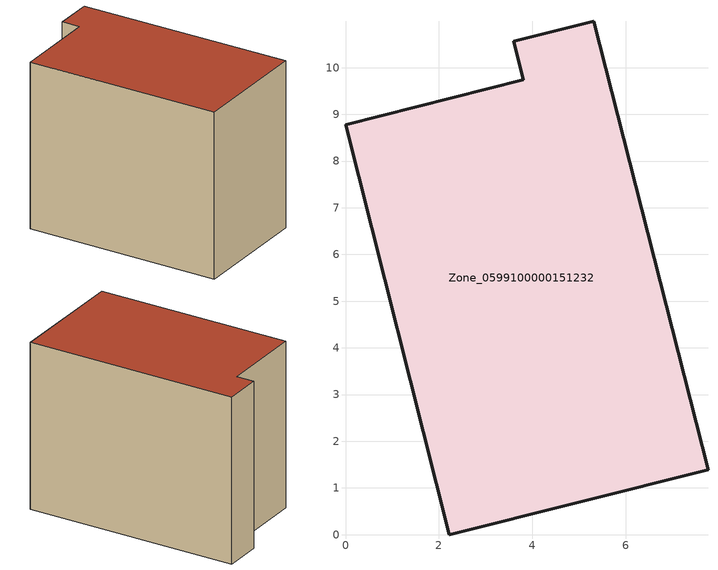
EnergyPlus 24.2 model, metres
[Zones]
Zone_0599100000151232
 floor ground (C_G): 7.76,1.39 2.22,0 0,8.78 3.8,9.74 3.6,10.56 5.31,10.99 z0
 wall outside (C_F): 2.22,0 7.76,1.39 5.31,10.99 3.6,10.56 3.8,9.74 0,8.78 2.22,0 z0:7.8
 roof outside (C_R): 0,8.78 2.22,0 7.76,1.39 5.31,10.99 3.6,10.56 3.8,9.74 z7.8
[BUILDING]
Pand.0599100000151232: North Axis=0; Terrain=City; Loads Convergence Tolerance Value=0.04; Temperature Convergence Tolerance Value=0.4; Solar Distribution=FullExterior; Maximum Number of Warmup Days=25; Minimum Number of Warmup Days=1
[Site:Location]
Rotterdam.The.Hague.AP_ZH_NLD Design_Conditions: Latitude=51.96; Longitude=4.45; Time Zone=1; Elevation=-4.5
[SITE:GROUNDTEMPERATURE:BUILDINGSURFACE]
18, 18, 18, 18, 18, 18, 18, 18, 18, 18, 18, 18
[MATERIAL] Thermal Absorptance=0.9; Solar Absorptance=0.7; Visible Absorptance=0.7
Name | Roughness | Thickness | Conductivity | Density | Specific Heat
G.TC.1975-1991 | MediumSmooth | 0.15 | 0.288461 | 540 | 1210
F.TC.1975-1991 | Rough | 0.3 | 0.230769 | 1920 | 840
R.TC.1975-1991 | MediumRough | 0.2 | 0.153846 | 1500 | 1000
[CONSTRUCTION]
C_G: G.TC.1975-1991
C_F: F.TC.1975-1991
C_R: R.TC.1975-1991
[ZONE]
Zone_0599100000151232: Type=1; Multiplier=1; Ceiling Height=Autocalculate; Volume=Autocalculate; Floor Area=autocalculate; Part of Total Floor Area=Yes
[ZONEINFILTRATION:DESIGNFLOWRATE]
Infil_Zone_0599100000151232: Zone or ZoneList or Space or SpaceList=Zone_0599100000151232; Schedule=AlwaysOn; Design Flow Rate Calculation Method=Flow/Area; Flow Rate per Floor Area=0.003; Constant Term Coefficient=1; Temperature Term Coefficient=0; Velocity Term Coefficient=0; Velocity Squared Term Coefficient=0
[HVACTEMPLATE:ZONE:IDEALLOADSAIRSYSTEM]
Zone_0599100000151232: Maximum Heating Supply Air Temperature=50; Minimum Cooling Supply Air Temperature=13; Maximum Heating Supply Air Humidity Ratio=0.0156; Minimum Cooling Supply Air Humidity Ratio=0.0077; Heating Limit=NoLimit; Cooling Limit=NoLimit; Dehumidification Control Type=ConstantSensibleHeatRatio; Cooling Sensible Heat Ratio=0.7; Dehumidification Setpoint=60; Humidification Control Type=None; Humidification Setpoint=30; Outdoor Air Method=None; Outdoor Air Flow Rate per Person=0.00944; Outdoor Air Flow Rate per Zone Floor Area=0; Outdoor Air Flow Rate per Zone=0; Demand Controlled Ventilation Type=None; Outdoor Air Economizer Type=NoEconomizer; Heat Recovery Type=None; Sensible Heat Recovery Effectiveness=0.7; Latent Heat Recovery Effectiveness=0.65
[ZONECONTROL:THERMOSTAT]
ThermostatControl_Zone_0599100000151232: Zone or ZoneList=Zone_0599100000151232; Control Type Schedule=DualSetpointControlType; Control 1=Thermostat_Zone_0599100000151232; Temperature Difference Between Cutout And Setpoint=0
[THERMOSTATSETPOINT:DUALSETPOINT]
Thermostat_Zone_0599100000151232: Heating Setpoint Temperature Schedule=HeatingSetpoint_Zone_0599100000151232; Cooling Setpoint Temperature Schedule=CoolingSetpoint_Zone_0599100000151232
[SCHEDULE:COMPACT]
HeatingSetpoint_Zone_0599100000151232: Through: 12/31, For: AllDays, Until: 24:00, 21
CoolingSetpoint_Zone_0599100000151232: Through: 12/31, For: AllDays, Until: 24:00, 24
DualSetpointControlType: Through: 12/31, For: AllDays, Until: 24:00, 4
AlwaysOn: Through: 12/31, For: AllDays, Until: 24:00, 1
